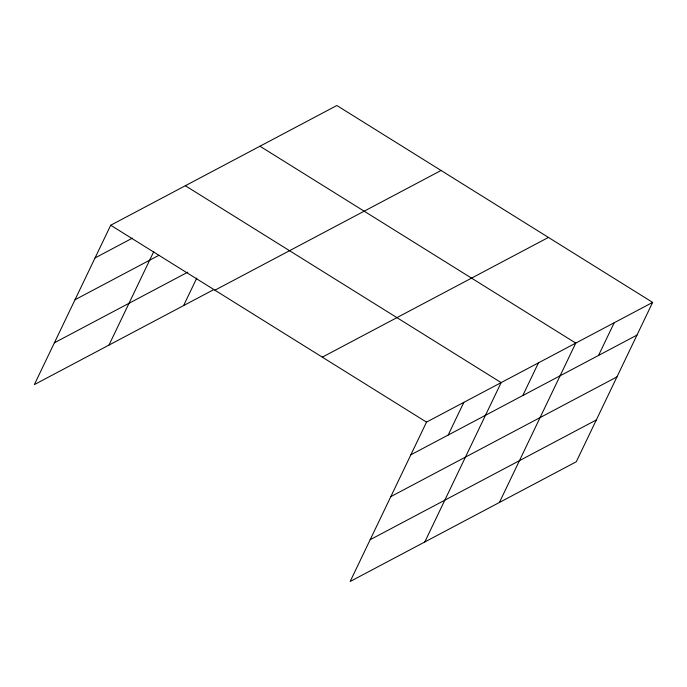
<?xml version="1.0" encoding="UTF-8"?>
<svg xmlns="http://www.w3.org/2000/svg" width="687" height="687" viewBox="0 0 687 687"><rect width="100%" height="100%" fill="white"/><g stroke="black" fill="none" stroke-linecap="round" stroke-linejoin="round"><path stroke-width="1.03" d="M652.65 302.392L426.515 422.119L350.155 581.494L576.29 461.758L652.65 302.392L336.845 105.506L110.71 225.242L34.35 384.608L213.605 289.699M108.975 345.097L153.733 251.674M183.601 305.586L196.8 278.037M448.164 435.06L463.828 402.367M424.781 541.983L501.141 382.607L185.335 185.73M522.79 395.549L538.453 362.856M499.406 502.472L575.766 343.096L259.952 146.219M598.54 355.437L614.204 322.744M95.046 257.934L132.359 238.174M75.012 299.738L158.972 255.281M54.376 342.804L187.766 272.181M214.928 290.206L441.063 170.479M322.297 357.154L548.432 237.419M410.852 454.811L636.986 335.084M390.826 496.615L616.96 376.888M370.19 539.69L596.325 419.955M110.71 225.242L426.515 422.119"/></g></svg>
